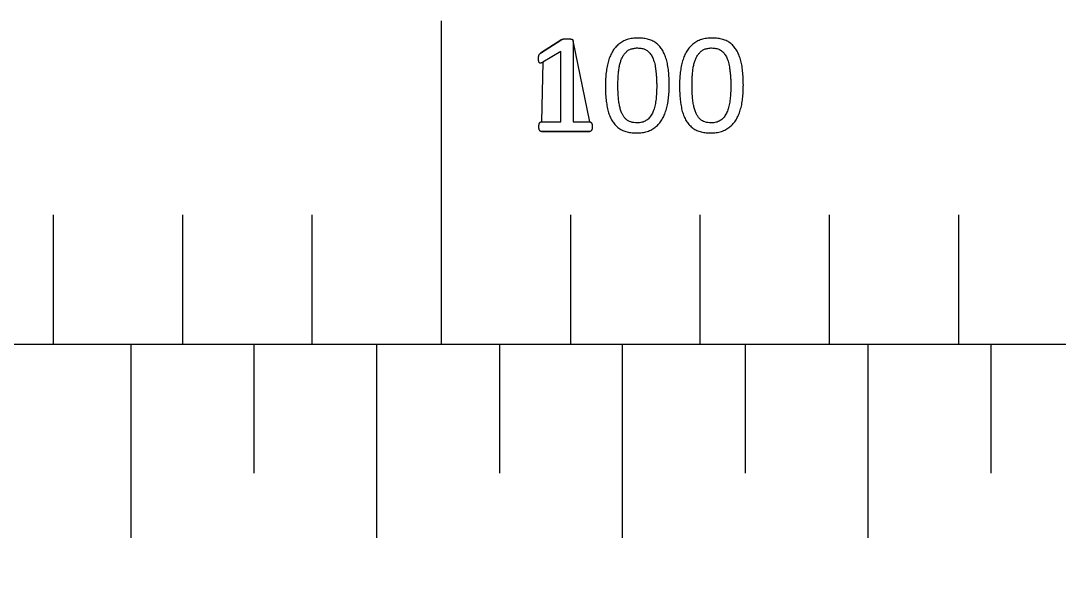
# Model space of a CAD drawing. Extents: x 4 to 55.2, y 4 to 17.6.
# Drawn here: x 16.4 to 29.25, y 10.8 to 17.6 of the extents above; entities that cross this region are included whole.
import ezdxf

# ---------------------------------------------------------------- set-up
doc = ezdxf.new("R2010")
doc.units = 0
doc.layers.get('0').update_dxf_attribs({"linetype": 'CONTINUOUS'})

msp = doc.modelspace()

# ---------------------------------------------------------------- linework, layer by layer
at = {"color": 7}
for points in [[(21.600225, 17.599441), (21.600225, 13.598941)], [(16.800189, 15.199423), (16.800189, 13.598941)], [(18.399825, 15.199423), (18.399825, 13.598941)], [(20.000589, 15.199423), (20.000589, 13.598941)], [(23.19986, 15.199423), (23.19986, 13.598941)], [(24.800625, 15.199423), (24.800625, 13.598941)], [(26.40026, 15.199423), (26.40026, 13.598941)], [(27.999896, 15.199423), (27.999896, 13.598941)], [(17.760592, 13.598941), (17.760592, 11.198923)], [(19.280923, 13.598941), (19.280923, 11.999305)], [(20.799843, 13.598941), (20.799843, 11.198923)], [(22.320174, 13.598941), (22.320174, 11.999305)], [(23.840505, 13.598941), (23.840505, 11.198923)], [(25.360836, 13.598941), (25.360836, 11.999305)], [(26.879756, 13.598941), (26.879756, 11.198923)], [(28.400087, 13.598941), (28.400087, 11.999305)]]:
    msp.add_lwpolyline(points, dxfattribs=at)
for points in [[(22.830714, 17.198121), (23.094027, 17.36689)], [(23.232034, 17.352496), (23.232034, 16.349479), (23.438056, 16.349479)], [(22.84172, 16.349479), (23.079634, 16.349479), (23.079634, 17.219287), (22.859218, 17.086925)], [(24.267225, 16.79031), (24.267225, 16.79031)], [(24.422447, 16.801316), (24.422447, 16.801316)], [(25.184447, 16.79031), (25.184447, 16.79031)], [(25.339669, 16.801316), (25.339669, 16.801316)], [(23.438056, 16.229252), (22.84172, 16.229252)], [(23.469947, 16.288801), (23.469947, 16.288801)]]:
    msp.add_lwpolyline(points, close=True, dxfattribs=at)
at = {"color": 1}
msp.add_lwpolyline([(55.20132, 5.024183), (4, 3.999999), (4, 13.598941), (55.20132, 13.598941), (55.20132, 5.024183), (55.20132, 5.024183)], close=True, dxfattribs=at)
at = {"color": 7}
for points, knots in [([(23.094027, 17.36689), (23.094598, 17.367587), (23.095898, 17.369178), (23.099247, 17.370381), (23.102856, 17.371351), (23.10685, 17.372424), (23.111293, 17.372911), (23.11587, 17.374855), (23.121321, 17.374686), (23.127203, 17.375677), (23.133979, 17.377325), (23.141951, 17.375614), (23.15121, 17.375879), (23.162024, 17.377307), (23.173486, 17.375596), (23.184843, 17.374627), (23.194998, 17.37501), (23.20362, 17.372953), (23.210959, 17.372229), (23.217489, 17.371986), (23.2223, 17.369033), (23.225941, 17.365924), (23.228527, 17.362917), (23.229916, 17.359697), (23.231021, 17.356389), (23.231675, 17.353878), (23.232034, 17.352496)], [0, 0, 0, 0, 0.002661, 0.006066, 0.010328, 0.013986, 0.018429, 0.023687, 0.028621, 0.034545, 0.041621, 0.049206, 0.058571, 0.069343, 0.081756, 0.093086, 0.103576, 0.112039, 0.119483, 0.125814, 0.131213, 0.135964, 0.140241, 0.142926, 0.146426, 0.150706, 0.150706, 0.150706, 0.150706]), ([(24.422447, 16.801316), (24.422003, 16.772973), (24.421137, 16.717719), (24.413597, 16.637577), (24.4034, 16.562368), (24.38494, 16.493559), (24.361927, 16.431023), (24.334213, 16.374142), (24.297617, 16.32594), (24.255792, 16.284626), (24.20597, 16.252601), (24.149768, 16.2277), (24.084919, 16.214015), (24.016535, 16.210212), (23.949123, 16.213737), (23.887566, 16.225796), (23.833338, 16.246842), (23.787286, 16.278048), (23.747151, 16.316263), (23.714011, 16.362739), (23.686046, 16.416399), (23.665142, 16.478624), (23.650998, 16.54844), (23.639825, 16.624873), (23.633621, 16.708139), (23.63277, 16.793906), (23.633682, 16.878645), (23.640353, 16.958618), (23.653358, 17.033491), (23.668854, 17.103333), (23.691778, 17.166328), (23.720615, 17.222042), (23.755499, 17.270768), (23.797642, 17.311505), (23.846922, 17.344566), (23.903623, 17.369657), (23.968898, 17.383018), (24.037534, 17.386807), (24.105049, 17.383098), (24.166295, 17.3706), (24.220832, 17.350654), (24.267202, 17.319742), (24.306777, 17.280896), (24.340543, 17.234757), (24.366754, 17.18053), (24.388439, 17.119638), (24.404246, 17.050451), (24.414673, 16.973613), (24.421341, 16.889643), (24.42207, 16.831465), (24.422447, 16.801316)], [0, 0, 0, 0, 0.085006, 0.165711, 0.241371, 0.31239, 0.378897, 0.441173, 0.501353, 0.55959, 0.616613, 0.678065, 0.743008, 0.81419, 0.88308, 0.945017, 1.00165, 1.056286, 1.11083, 1.167067, 1.226712, 1.291769, 1.363237, 1.440173, 1.523399, 1.613483, 1.697424, 1.777572, 1.853885, 1.92529, 1.991901, 2.054364, 2.112978, 2.170881, 2.229196, 2.290197, 2.355642, 2.427862, 2.496001, 2.55789, 2.614829, 2.669037, 2.72367, 2.780492, 2.83963, 2.9037, 2.974075, 3.052091, 3.136168, 3.226599, 3.226599, 3.226599, 3.226599]), ([(25.339669, 16.801316), (25.339225, 16.772973), (25.338359, 16.717719), (25.330819, 16.637577), (25.320622, 16.562368), (25.302162, 16.493559), (25.279149, 16.431023), (25.251435, 16.374142), (25.21484, 16.32594), (25.173015, 16.284626), (25.123192, 16.252601), (25.06699, 16.2277), (25.002141, 16.214015), (24.933757, 16.210212), (24.866345, 16.213737), (24.804788, 16.225796), (24.75056, 16.246842), (24.704509, 16.278048), (24.664374, 16.316263), (24.631233, 16.362739), (24.603268, 16.416399), (24.582364, 16.478624), (24.56822, 16.54844), (24.557047, 16.624873), (24.550844, 16.708139), (24.549992, 16.793906), (24.550905, 16.878645), (24.557576, 16.958618), (24.57058, 17.033491), (24.586076, 17.103333), (24.609, 17.166328), (24.637838, 17.222042), (24.672721, 17.270768), (24.714864, 17.311505), (24.764144, 17.344566), (24.820845, 17.369657), (24.88612, 17.383018), (24.954756, 17.386807), (25.022271, 17.383098), (25.083517, 17.3706), (25.138054, 17.350654), (25.184424, 17.319742), (25.224, 17.280896), (25.257765, 17.234757), (25.283976, 17.18053), (25.305661, 17.119638), (25.321469, 17.050451), (25.331895, 16.973613), (25.338564, 16.889643), (25.339292, 16.831465), (25.339669, 16.801316)], [0, 0, 0, 0, 0.085006, 0.165711, 0.241371, 0.31239, 0.378897, 0.441173, 0.501353, 0.55959, 0.616613, 0.678065, 0.743008, 0.81419, 0.88308, 0.945017, 1.00165, 1.056286, 1.11083, 1.167067, 1.226712, 1.291769, 1.363237, 1.440173, 1.523399, 1.613483, 1.697424, 1.777572, 1.853885, 1.92529, 1.991901, 2.054364, 2.112978, 2.170881, 2.229196, 2.290197, 2.355642, 2.427862, 2.496001, 2.55789, 2.614829, 2.669037, 2.72367, 2.780492, 2.83963, 2.9037, 2.974075, 3.052091, 3.136168, 3.226599, 3.226599, 3.226599, 3.226599]), ([(24.267225, 16.79031), (24.267088, 16.808782), (24.266826, 16.844361), (24.264617, 16.895479), (24.260796, 16.942673), (24.25577, 16.986305), (24.249448, 17.026674), (24.244147, 17.063918), (24.233989, 17.096822), (24.223867, 17.126638), (24.213015, 17.153761), (24.198527, 17.176926), (24.182974, 17.197481), (24.168238, 17.217772), (24.147641, 17.230743), (24.12759, 17.242664), (24.10622, 17.25369), (24.081722, 17.257076), (24.056497, 17.260766), (24.023219, 17.265122), (23.984237, 17.259325), (23.942275, 17.249084), (23.906182, 17.229212), (23.87745, 17.200888), (23.852301, 17.167883), (23.832389, 17.129258), (23.81689, 17.085524), (23.804838, 17.036826), (23.796606, 16.983513), (23.791543, 16.926889), (23.788129, 16.868059), (23.78704, 16.800949), (23.788318, 16.728944), (23.792542, 16.655666), (23.79964, 16.591011), (23.809819, 16.534589), (23.823109, 16.48555), (23.84134, 16.444583), (23.860987, 16.409462), (23.885286, 16.381122), (23.914671, 16.360908), (23.947015, 16.345516), (23.984356, 16.337755), (24.021051, 16.337307), (24.055182, 16.337227), (24.084647, 16.341772), (24.111311, 16.350533), (24.135281, 16.362712), (24.156564, 16.378229), (24.176304, 16.396259), (24.191766, 16.418694), (24.206494, 16.442235), (24.220901, 16.467542), (24.230692, 16.49661), (24.240441, 16.527396), (24.248827, 16.560083), (24.254636, 16.594681), (24.259162, 16.630763), (24.263172, 16.668815), (24.264857, 16.708586), (24.266815, 16.749307), (24.267088, 16.776652), (24.267225, 16.79031)], [0, 0, 0, 0, 0.055415, 0.106735, 0.153453, 0.197442, 0.238437, 0.276095, 0.310066, 0.341489, 0.370646, 0.397437, 0.423061, 0.448254, 0.471715, 0.495117, 0.518647, 0.542996, 0.568579, 0.595418, 0.643178, 0.685572, 0.724608, 0.764967, 0.805745, 0.848686, 0.894714, 0.944679, 0.99897, 1.056373, 1.115179, 1.175721, 1.257684, 1.331175, 1.395855, 1.452672, 1.503081, 1.547809, 1.586858, 1.623521, 1.658601, 1.693098, 1.73037, 1.771897, 1.803044, 1.83266, 1.860879, 1.886913, 1.912961, 1.939733, 1.966642, 1.994298, 2.023186, 2.053662, 2.086013, 2.120138, 2.154767, 2.191182, 2.229236, 2.269506, 2.310567, 2.351536, 2.351536, 2.351536, 2.351536]), ([(25.184447, 16.79031), (25.184311, 16.808782), (25.184048, 16.844361), (25.181839, 16.895479), (25.178018, 16.942673), (25.172992, 16.986305), (25.16667, 17.026674), (25.161369, 17.063918), (25.151211, 17.096822), (25.141089, 17.126638), (25.130237, 17.153761), (25.115749, 17.176926), (25.100196, 17.197481), (25.08546, 17.217772), (25.064863, 17.230743), (25.044812, 17.242664), (25.023442, 17.25369), (24.998945, 17.257076), (24.973719, 17.260766), (24.940441, 17.265122), (24.901459, 17.259325), (24.859497, 17.249084), (24.823405, 17.229212), (24.794672, 17.200888), (24.769524, 17.167883), (24.749611, 17.129258), (24.734112, 17.085524), (24.72206, 17.036826), (24.713829, 16.983513), (24.708765, 16.926889), (24.705351, 16.868059), (24.704262, 16.800949), (24.70554, 16.728944), (24.709765, 16.655666), (24.716862, 16.591011), (24.727042, 16.534589), (24.740332, 16.48555), (24.758562, 16.444583), (24.778209, 16.409462), (24.802508, 16.381122), (24.831893, 16.360908), (24.864237, 16.345516), (24.901578, 16.337755), (24.938273, 16.337307), (24.972404, 16.337227), (25.001869, 16.341772), (25.028533, 16.350533), (25.052503, 16.362712), (25.073786, 16.378229), (25.093526, 16.396259), (25.108988, 16.418694), (25.123716, 16.442235), (25.138124, 16.467542), (25.147914, 16.49661), (25.157663, 16.527396), (25.166049, 16.560083), (25.171858, 16.594681), (25.176384, 16.630763), (25.180394, 16.668815), (25.182079, 16.708586), (25.184037, 16.749307), (25.184311, 16.776652), (25.184447, 16.79031)], [0, 0, 0, 0, 0.055415, 0.106735, 0.153453, 0.197442, 0.238437, 0.276095, 0.310066, 0.341489, 0.370646, 0.397437, 0.423061, 0.448254, 0.471715, 0.495117, 0.518647, 0.542996, 0.568579, 0.595418, 0.643178, 0.685572, 0.724608, 0.764967, 0.805745, 0.848686, 0.894714, 0.944679, 0.99897, 1.056373, 1.115179, 1.175721, 1.257684, 1.331175, 1.395855, 1.452672, 1.503081, 1.547809, 1.586858, 1.623521, 1.658601, 1.693098, 1.73037, 1.771897, 1.803044, 1.83266, 1.860879, 1.886913, 1.912961, 1.939733, 1.966642, 1.994298, 2.023186, 2.053662, 2.086013, 2.120138, 2.154767, 2.191182, 2.229236, 2.269506, 2.310567, 2.351536, 2.351536, 2.351536, 2.351536]), ([(22.859218, 17.086925), (22.855597, 17.084801), (22.849198, 17.081046), (22.83987, 17.07763), (22.832001, 17.075736), (22.825269, 17.075275), (22.819349, 17.07621), (22.814749, 17.07936), (22.810783, 17.084165), (22.808677, 17.091606), (22.80793, 17.099888), (22.805212, 17.108922), (22.804574, 17.119702), (22.805803, 17.130865), (22.804394, 17.141333), (22.8045, 17.150309), (22.806578, 17.157708), (22.806887, 17.164409), (22.808473, 17.169904), (22.81088, 17.17486), (22.811832, 17.179826), (22.814286, 17.183952), (22.817634, 17.187291), (22.821257, 17.190958), (22.825518, 17.194874), (22.828942, 17.197014), (22.830714, 17.198121)], [0, 0, 0, 0, 0.012567, 0.022212, 0.029684, 0.036771, 0.042394, 0.047238, 0.053161, 0.060727, 0.06996, 0.078125, 0.088871, 0.102101, 0.111639, 0.120466, 0.128806, 0.13453, 0.140497, 0.145812, 0.151, 0.155505, 0.159951, 0.165155, 0.17099, 0.177244, 0.177244, 0.177244, 0.177244]), ([(22.84172, 16.229252), (22.839998, 16.229313), (22.836885, 16.229425), (22.832797, 16.230225), (22.829017, 16.23165), (22.82532, 16.233827), (22.821645, 16.23752), (22.820224, 16.242928), (22.815257, 16.246502), (22.813189, 16.252566), (22.811649, 16.259644), (22.809729, 16.268077), (22.808975, 16.278134), (22.809846, 16.28851), (22.808989, 16.298335), (22.809733, 16.307289), (22.811991, 16.315206), (22.812929, 16.32277), (22.815429, 16.329363), (22.818032, 16.334556), (22.821203, 16.338654), (22.824665, 16.342147), (22.827787, 16.346067), (22.832231, 16.348147), (22.836726, 16.349313), (22.839979, 16.349421), (22.84172, 16.349479)], [0, 0, 0, 0, 0.005164, 0.009336, 0.012428, 0.017243, 0.022141, 0.027633, 0.033287, 0.039576, 0.046198, 0.055197, 0.065428, 0.076324, 0.086342, 0.094948, 0.103088, 0.110989, 0.117694, 0.124128, 0.128349, 0.133157, 0.138937, 0.143079, 0.147602, 0.152811, 0.152811, 0.152811, 0.152811]), ([(23.438056, 16.349479), (23.439284, 16.349401), (23.441931, 16.349233), (23.445917, 16.347897), (23.450742, 16.346525), (23.453324, 16.341869), (23.456982, 16.338227), (23.462021, 16.335374), (23.463352, 16.329075), (23.465846, 16.322734), (23.468151, 16.315403), (23.46779, 16.307144), (23.468964, 16.298334), (23.469603, 16.29214), (23.469947, 16.288801)], [0, 0, 0, 0, 0.003667, 0.007907, 0.012693, 0.017997, 0.023009, 0.028313, 0.034427, 0.041108, 0.049132, 0.057083, 0.065695, 0.075768, 0.075768, 0.075768, 0.075768]), ([(23.469947, 16.288801), (23.469594, 16.285166), (23.468911, 16.278126), (23.467623, 16.268212), (23.467499, 16.259431), (23.464575, 16.252671), (23.462679, 16.247061), (23.45991, 16.242142), (23.457039, 16.237719), (23.453371, 16.233907), (23.449266, 16.231236), (23.444879, 16.23054), (23.44126, 16.229547), (23.439012, 16.22934), (23.438056, 16.229252)], [0, 0, 0, 0, 0.010949, 0.021205, 0.030076, 0.036899, 0.043076, 0.047828, 0.053785, 0.058841, 0.063638, 0.068131, 0.072016, 0.074889, 0.074889, 0.074889, 0.074889])]:
    msp.add_open_spline(points, degree=3, knots=knots, dxfattribs=at)

doc.saveas('drawing.dxf')
